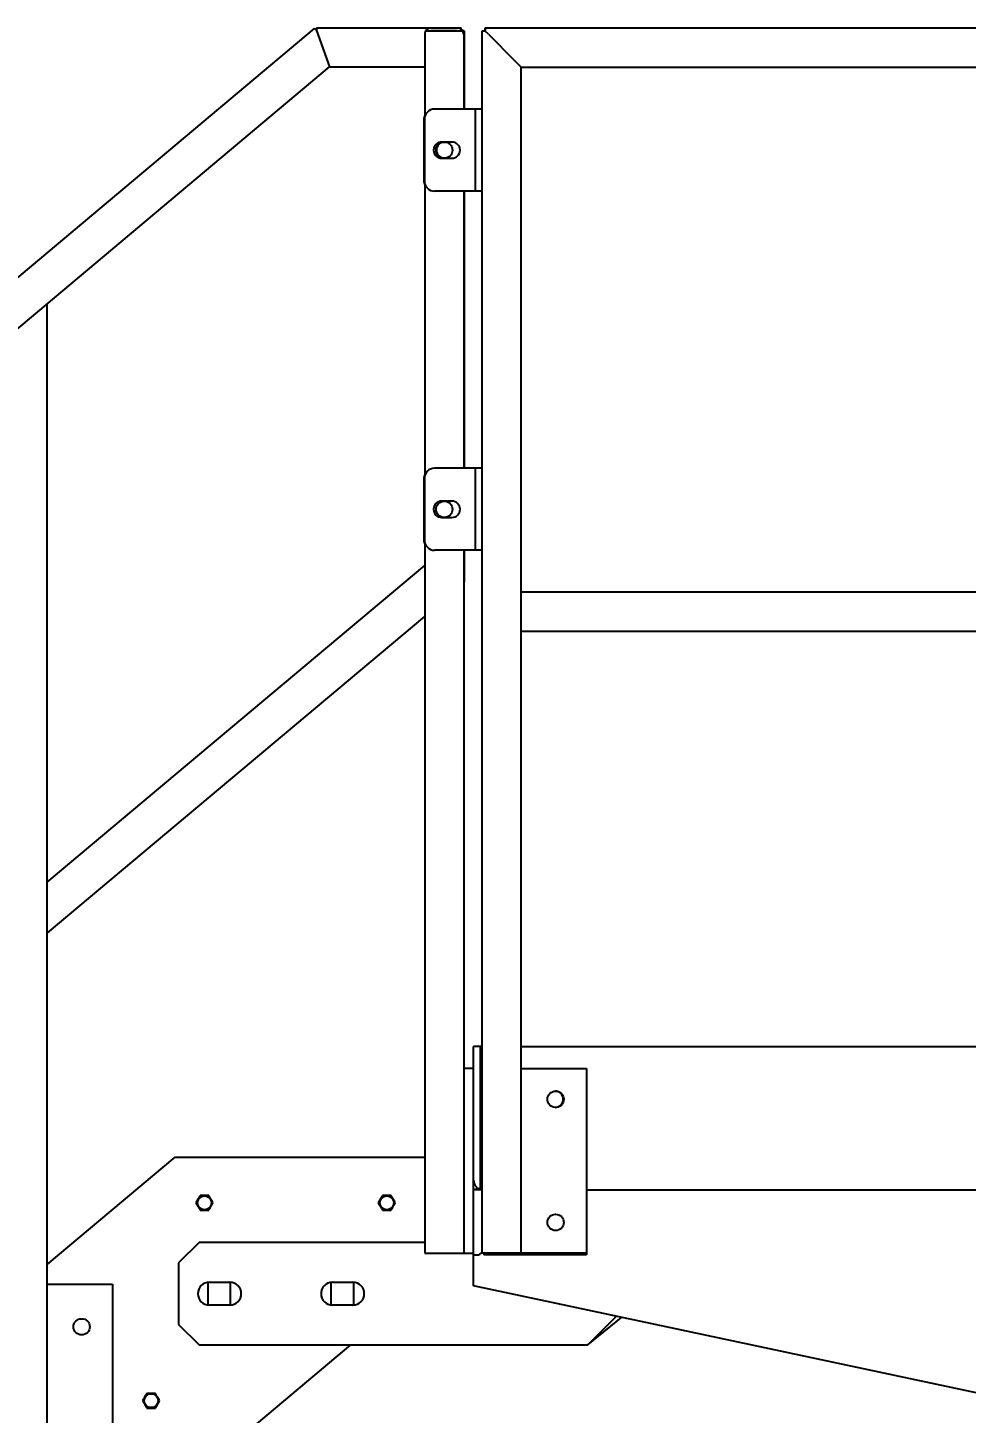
# Model space of a CAD drawing. Header units: millimetres. Extents: x 1293 to 41893, y 1011 to 26911.
# Drawn here: x 22840 to 23450, y 6185 to 7086 of the extents above; entities that cross this region are included whole.
import ezdxf

# ---------------------------------------------------------------- set-up
doc = ezdxf.new("R2010")
doc.units = ezdxf.units.MM
doc.header["$LTSCALE"] = 50
doc.layers.add('CAPA_1', color=7, linetype='Continuous')
doc.styles.add('SLDTEXTSTYLE0', font='TXT', dxfattribs={"width": 0.75})
doc.dimstyles.new('SLDDIMSTYLE0', dxfattribs={"dimtxt": 100, "dimasz": 100, "dimexe": 0, "dimexo": 0.0625, "dimgap": 25, "dimtad": 2, "dimdec": 0, "dimlfac": 1.5, "dimrnd": 1e-09, "dimzin": 12, "dimdsep": 46, "dimtxsty": 'SLDTEXTSTYLE0', "dimsah": 1, "dimcen": 0.09, "dimadec": 0, "dimazin": 3, "dimtfac": 1, "dimtdec": 0, "dimtofl": 0, "dimtmove": 0, "dimatfit": 3, "dimfxl": 1, "dimfrac": 2, "dimtolj": 1, "dimtzin": 12, "dimarcsym": 0})
doc.dimstyles.new('SLDDIMSTYLE1', dxfattribs={"dimtxt": 100, "dimasz": 100, "dimexe": 0, "dimexo": 0.0625, "dimgap": 25, "dimtad": 2, "dimdec": 4, "dimlfac": 75, "dimzin": 12, "dimdsep": 46, "dimtxsty": 'SLDTEXTSTYLE0', "dimsah": 1, "dimcen": 0.09, "dimadec": 0, "dimazin": 3, "dimtfac": 1, "dimtdec": 0, "dimtofl": 0, "dimtmove": 0, "dimatfit": 3, "dimfxl": 1, "dimfrac": 2, "dimtolj": 1, "dimtzin": 12, "dimarcsym": 0})

# ---------------------------------------------------------------- blocks, each defined once
blk = doc.blocks.new('_D_25')
at = {"layer": 'CAPA_1', "transparency": 16777216}
blk.add_arc((21236.48, 4708.49), 1605.71, 0, 40, dxfattribs=at)
for points in [[(22466.52, 5740.62), (22516.3, 5652.54), (22540.48, 5671.57)], [(22842.19, 4708.49), (22854.46, 4808.92), (22823.7, 4807.97)]]:
    blk.add_solid(points, dxfattribs=at)
at = {"layer": 'CAPA_1', "transparency": 16777216, "insert": (22832.09, 5396.26), "char_height": 100, "attachment_point": 1, "rotation": 290, "style": 'SLDTEXTSTYLE0'}
blk.add_mtext('40°', dxfattribs=at)
blk = doc.blocks.new('_D_28')
at = {"layer": 'CAPA_1', "transparency": 16777216}
for p, q in [((23097.89, 7144.96), (23097.89, 9212.28)), ((25942.46, 7144.96), (25942.46, 9212.28)), ((25942.46, 9162.28), (23097.89, 9162.28))]:
    blk.add_line(p, q, dxfattribs=at)
for points in [[(23097.89, 9162.28), (23197.89, 9146.89), (23197.89, 9177.66)], [(25942.46, 9162.28), (25842.46, 9177.66), (25842.46, 9146.89)]]:
    blk.add_solid(points, dxfattribs=at)
at = {"layer": 'CAPA_1', "transparency": 16777216, "insert": (24372.4, 9291.18), "char_height": 100, "attachment_point": 1, "style": 'SLDTEXTSTYLE0'}
blk.add_mtext('4267', dxfattribs=at)

msp = doc.modelspace()

# ---------------------------------------------------------------- linework, layer by layer
at = {"color": 7, "linetype": 'Continuous', "lineweight": 25}
for p, q in [((21068.9764103, 5442.8629974), (23026.3202987, 7085.2695323)), ((23027.5283443, 7083.8298396), (23026.3202987, 7085.2695323)), ((23027.5283443, 7085.7092249), (23027.5283443, 7083.8298396)), ((23027.5283443, 7085.7092249), (23121.5000593, 7085.7092249)), ((23101.9540298, 7085.5262403), (23119.2260298, 7085.5262403)), ((23121.5000593, 7084.8304572), (23121.5000593, 7085.7092249)), ((23136.9553631, 7085.5262403), (23136.9553631, 7083.4942403)), ((23748.1346964, 7085.5262403), (23136.9553631, 7085.5262403)), ((23137.2720298, 7085.5262403), (23137.2720298, 7083.4942403)), ((23027.5283443, 7083.8298396), (23036.089148, 7060.3092249)), ((23097.8900298, 7081.4622403), (23097.8900298, 7027.8453804)), ((23122.745557, 7083.4942403), (23098.4345025, 7083.4942403)), ((23123.5000593, 7083.7092249), (23122.6123487, 7083.7092249)), ((23123.2900298, 7081.4622403), (23123.2900298, 7032.8262403)), ((23123.5000593, 7083.7092249), (23123.5000593, 7032.8262403)), ((23134.9233631, 7083.4942403), (23134.9233631, 7032.8262403)), ((23137.2720298, 7083.4942403), (23134.9233631, 7083.4942403)), ((23135.2400298, 6289.4929069), (23135.2400298, 7083.4942403)), ((23139.3040298, 7081.4622403), (23137.2720298, 7083.4942403)), ((23139.3040298, 7081.4622403), (23156.5760298, 7064.1902403)), ((21093.7289216, 5430.4754753), (23036.089148, 7060.3092249)), ((23036.089148, 7060.3092249), (23097.8900298, 7060.3092249)), ((23160.6400298, 7060.1262403), (23156.5760298, 7064.1902403)), ((23160.6400298, 6289.4929069), (23160.6400298, 7060.1262403)), ((23160.6400298, 7060.1262403), (23724.7666964, 7060.1262403)), ((23135.2400298, 7032.8262403), (23104.3400298, 7032.8262403)), ((23131.0066964, 6979.4929069), (23131.0066964, 7032.8262403)), ((23097.3566964, 7026.1595736), (23097.3566964, 6986.1595736)), ((23097.6733631, 7026.1595736), (23097.6733631, 6986.1595736)), ((23115.5566964, 7011.4512403), (23108.8900298, 7011.4512403)), ((23108.8900298, 7000.8679069), (23115.5566964, 7000.8679069)), ((23097.8900298, 6984.4737668), (23097.8900298, 6794.512047)), ((23135.2400298, 6979.4929069), (23104.3400298, 6979.4929069)), ((23123.2900298, 6979.4929069), (23123.2900298, 6799.4929069)), ((23123.5000593, 6979.4929069), (23123.5000593, 6799.4929069)), ((23134.9233631, 6979.4929069), (23134.9233631, 6799.4929069)), ((22852.4844745, 6133.9020517), (22852.4844745, 6906.2466111)), ((23135.2400298, 6799.4929069), (23104.3400298, 6799.4929069)), ((23131.0066964, 6746.1595736), (23131.0066964, 6799.4929069)), ((23097.3566964, 6792.8262403), (23097.3566964, 6752.8262403)), ((23097.6733631, 6792.8262403), (23097.6733631, 6752.8262403)), ((23115.5566964, 6778.1179069), (23108.8900298, 6778.1179069)), ((23108.8900298, 6767.5345736), (23115.5566964, 6767.5345736)), ((23097.8900298, 6751.1404335), (23097.8900298, 6289.4929069)), ((23135.2400298, 6746.1595736), (23104.3400298, 6746.1595736)), ((23123.2900298, 6746.1595736), (23123.2900298, 6289.4929069)), ((23123.5000593, 6746.1595736), (23123.5000593, 6725.5603347)), ((23134.9233631, 6746.1595736), (23134.9233631, 6423.7929069)), ((22852.4844745, 6530.4633661), (23097.8900298, 6736.383077)), ((23123.2900298, 6725.5603347), (23123.5000593, 6725.5603347)), ((23608.6231964, 6718.8595736), (23160.6400298, 6718.8595736)), ((22852.4844745, 6497.3060209), (23097.8900298, 6703.2257318)), ((23608.6231964, 6693.4595736), (23160.6400298, 6693.4595736)), ((23129.6400298, 6268.2262403), (23129.6400298, 6423.7929069)), ((23135.2400298, 6423.7929069), (23129.6400298, 6423.7929069)), ((23133.8733631, 6423.7929069), (23133.8733631, 6331.0227362)), ((23160.6400298, 6423.7929069), (23608.6231964, 6423.7929069)), ((23129.6400298, 6409.4929069), (23123.2900298, 6409.4929069)), ((23160.6400298, 6409.4929069), (23202.9733631, 6409.4929069)), ((23202.9733631, 6409.4929069), (23202.9733631, 6288.3262403)), ((22852.4844745, 6282.0504445), (22935.6400298, 6351.8262403)), ((22935.6400298, 6351.8262403), (23097.8900298, 6351.8262403)), ((23134.5333694, 6330.8289069), (23129.6400298, 6330.8289069)), ((23135.2400298, 6330.6595736), (23129.6400298, 6330.6595736)), ((23202.9733631, 6330.6595736), (23637.5255298, 6330.6595736)), ((22951.2066964, 6296.4929069), (22937.8733631, 6283.1595736)), ((23097.8900298, 6296.4929069), (22951.2066964, 6296.4929069)), ((23097.8900298, 6289.4929069), (23129.6400298, 6289.4929069)), ((23129.6400298, 6288.3262403), (23131.7566964, 6288.3262403)), ((23202.9733631, 6289.4929069), (23135.2400298, 6289.4929069)), ((23136.3066964, 6289.4929069), (23136.3066964, 6288.3262403)), ((23202.9733631, 6288.3262403), (23136.3066964, 6288.3262403)), ((22937.8733631, 6283.1595736), (22937.8733631, 6243.1595736)), ((22852.4844745, 6269.3687183), (22894.8178078, 6269.3687183)), ((22894.8178078, 6269.3687183), (22894.8178078, 6133.9020517)), ((22956.9298908, 6270.5089859), (22956.8983631, 6269.8262403)), ((22956.8983631, 6269.8262403), (22956.8983631, 6256.4929069)), ((22957.8733631, 6270.5679069), (22971.2066964, 6270.5679069)), ((22971.7150298, 6269.8262403), (22971.6793141, 6270.5528154)), ((22971.7150298, 6256.4929069), (22971.7150298, 6269.8262403)), ((23036.9297597, 6270.5075677), (23036.8983631, 6269.8262403)), ((23036.8983631, 6269.8262403), (23036.8983631, 6256.4929069)), ((23037.8733631, 6270.5679069), (23051.2066964, 6270.5679069)), ((23051.7150298, 6269.8262403), (23051.6793141, 6270.5528154)), ((23051.7150298, 6256.4929069), (23051.7150298, 6269.8262403)), ((23666.3066964, 6154.0929069), (23129.6400298, 6268.2262403)), ((22956.8983631, 6256.4929069), (22956.9298908, 6255.8101613)), ((22971.2066964, 6255.7512403), (22957.8733631, 6255.7512403)), ((22971.6793141, 6255.7663315), (22971.7150298, 6256.4929069)), ((23036.8983631, 6256.4929069), (23036.9298884, 6255.8101872)), ((23051.2066964, 6255.7512403), (23037.8733631, 6255.7512403)), ((23051.6793141, 6255.7663315), (23051.7150298, 6256.4929069)), ((23203.8733631, 6229.8262403), (23222.5204163, 6248.4732935)), ((22937.8733631, 6243.1595736), (22951.2066964, 6229.8262403)), ((23203.8733631, 6229.8262403), (23225.8986675, 6247.7548381)), ((23049.5333959, 6229.8262403), (21252.3587895, 4721.8176909)), ((22951.2066964, 6229.8262403), (23203.8733631, 6229.8262403))]:
    msp.add_line(p, q, dxfattribs=at)
for centre, radius in [((23110.5900298, 7006.1595736), 5.2916667), ((23110.5900298, 6772.8262403), 5.2916667), ((23182.9733631, 6389.4929069), 5.2916667), ((22954.6933631, 6322.1929069), 4.517128), ((23073.2266964, 6322.1929069), 4.517128), ((23182.9733631, 6309.4929069), 5.2916667), ((22874.8178078, 6241.635385), 5.2916667), ((22920.0178078, 6193.635385), 4.517128)]:
    msp.add_circle(centre, radius, dxfattribs=at)
for centre, radius, start, end in [((23101.9540298, 7081.4622403), 4.064, 90, 180.0000198478), ((23119.2260298, 7081.4622403), 4.064, 0, 89.999981276), ((23104.3400298, 7026.1595736), 6.6666667, 90, 180), ((23104.0233631, 7026.1595736), 6.6666667, 156.9260819346, 180), ((23108.8900298, 7006.1595736), 5.2916667, 90, 270), ((23110.8000593, 7006.1625582), 5.2916667, 91.9513852699, 269.6768977926), ((23115.5566964, 7006.1595736), 5.2916667, 270, 90), ((23104.0233631, 6986.1595736), 6.6666667, 180, 203.0739180655), ((23104.3400298, 6986.1595736), 6.6666667, 180, 270), ((23104.3400298, 6792.8262403), 6.6666667, 90, 180), ((23104.0233631, 6792.8262403), 6.6666667, 156.9260819346, 180), ((23108.8900298, 6772.8262403), 5.2916667, 90, 270), ((23110.8000593, 6772.8292249), 5.2916667, 91.9513833814, 114.405212967), ((23115.5566964, 6772.8262403), 5.2916667, 270, 90), ((23104.0233631, 6752.8262403), 6.6666667, 180, 203.0739180655), ((23104.3400298, 6752.8262403), 6.6666667, 180, 270), ((23182.6566964, 6389.4929069), 5.2916667, 271.7146175357, 88.2853824633), ((23135.9900298, 6337.0095736), 6.35, 180, 263.2169256747), ((23131.7566964, 6292.5595736), 4.2333333, 270, 325.3695676933), ((22957.8733631, 6263.1595736), 7.4083333, 90, 270), ((22971.2066964, 6263.1595736), 7.4083333, 270, 90), ((23037.8733631, 6263.1595736), 7.4083333, 90, 270), ((23051.2066964, 6263.1595736), 7.4083333, 270, 90)]:
    msp.add_arc(centre, radius, start, end, dxfattribs=at)
for points, knots in [([(22951.9437324, 6326.9554069), (22951.7052266, 6326.5423027), (22951.223043, 6325.7071362), (22950.2872384, 6324.0862752), (22949.6173816, 6322.9260491), (22949.1941018, 6322.1929069)], [0, 0, 0, 0, 0.2648633469, 0.5354700776, 1, 1, 1, 1]), ([(22949.1941018, 6322.1929069), (22949.4326076, 6321.7798027), (22949.9147912, 6320.9446362), (22950.8505958, 6319.3237752), (22951.5204526, 6318.1635491), (22951.9437324, 6317.4304069)], [0, 0, 0, 0, 0.2648633469, 0.5354700776, 1, 1, 1, 1]), ([(22957.4429938, 6326.9554069), (22957.2069673, 6326.9554069), (22956.5233124, 6326.9554069), (22955.3504232, 6326.9554069), (22953.7243521, 6326.9554069), (22952.6024097, 6326.9554069), (22951.9437324, 6326.9554069)], [0, 0, 0, 0, 0.1315464599, 0.3810267709, 0.6366091688, 1, 1, 1, 1]), ([(22960.1926244, 6322.1929069), (22959.9541185, 6322.6060112), (22959.471935, 6323.4411776), (22958.5361304, 6325.0620387), (22957.8662736, 6326.2222647), (22957.4429938, 6326.9554069)], [0, 0, 0, 0, 0.2648633469, 0.5354700776, 1, 1, 1, 1]), ([(22957.4429938, 6317.4304069), (22957.6814996, 6317.8435112), (22958.1636832, 6318.6786776), (22959.0994878, 6320.2995387), (22959.7693446, 6321.4597647), (22960.1926244, 6322.1929069)], [0, 0, 0, 0, 0.2648633469, 0.5354700776, 1, 1, 1, 1]), ([(23070.4770658, 6326.9554069), (23070.2385599, 6326.5423027), (23069.7563763, 6325.7071362), (23068.8205718, 6324.0862752), (23068.150715, 6322.9260491), (23067.7274351, 6322.1929069)], [0, 0, 0, 0, 0.2648633469, 0.5354700776, 1, 1, 1, 1]), ([(23067.7274351, 6322.1929069), (23067.965941, 6321.7798027), (23068.4481245, 6320.9446362), (23069.3839291, 6319.3237752), (23070.0537859, 6318.1635491), (23070.4770658, 6317.4304069)], [0, 0, 0, 0, 0.2648633469, 0.5354700776, 1, 1, 1, 1]), ([(23075.9763271, 6326.9554069), (23075.7403007, 6326.9554069), (23075.0566457, 6326.9554069), (23073.8837566, 6326.9554069), (23072.2576854, 6326.9554069), (23071.135743, 6326.9554069), (23070.4770658, 6326.9554069)], [0, 0, 0, 0, 0.1315464599, 0.3810267709, 0.6366091688, 1, 1, 1, 1]), ([(23078.7259577, 6322.1929069), (23078.4874519, 6322.6060112), (23078.0052683, 6323.4411776), (23077.0694637, 6325.0620387), (23076.3996069, 6326.2222647), (23075.9763271, 6326.9554069)], [0, 0, 0, 0, 0.2648633469, 0.5354700776, 1, 1, 1, 1]), ([(23075.9763271, 6317.4304069), (23076.214833, 6317.8435112), (23076.6970165, 6318.6786776), (23077.6328211, 6320.2995387), (23078.3026779, 6321.4597647), (23078.7259577, 6322.1929069)], [0, 0, 0, 0, 0.2648633469, 0.5354700776, 1, 1, 1, 1]), ([(22951.9437324, 6317.4304069), (22952.6024116, 6317.4304069), (22953.712742, 6317.4304069), (22955.3382649, 6317.4304069), (22956.5118225, 6317.4304069), (22957.2069712, 6317.4304069), (22957.4429938, 6317.4304069)], [0, 0, 0, 0, 0.3633893563, 0.612562675, 0.868454074, 1, 1, 1, 1]), ([(23070.4770658, 6317.4304069), (23071.1357449, 6317.4304069), (23072.2460753, 6317.4304069), (23073.8715982, 6317.4304069), (23075.0451559, 6317.4304069), (23075.7403045, 6317.4304069), (23075.9763271, 6317.4304069)], [0, 0, 0, 0, 0.36338935629, 0.61256267501, 0.86845407398, 1, 1, 1, 1]), ([(22917.2681772, 6198.397885), (22917.0296713, 6197.9847807), (22916.5474877, 6197.1496143), (22915.6116832, 6195.5287532), (22914.9418263, 6194.3685272), (22914.5185465, 6193.635385)], [0, 0, 0, 0, 0.2648633469, 0.5354700776, 1, 1, 1, 1]), ([(22922.7674385, 6198.397885), (22922.531412, 6198.397885), (22921.8477571, 6198.397885), (22920.674868, 6198.397885), (22919.0487968, 6198.397885), (22917.9268544, 6198.397885), (22917.2681772, 6198.397885)], [0, 0, 0, 0, 0.1315464599, 0.3810267709, 0.6366091688, 1, 1, 1, 1]), ([(22925.5170691, 6193.635385), (22925.2785633, 6194.0484893), (22924.7963797, 6194.8836557), (22923.8605751, 6196.5045168), (22923.1907183, 6197.6647428), (22922.7674385, 6198.397885)], [0, 0, 0, 0, 0.2648633469, 0.5354700776, 1, 1, 1, 1]), ([(22914.5185465, 6193.635385), (22914.7570524, 6193.2222807), (22915.2392359, 6192.3871143), (22916.1750405, 6190.7662532), (22916.8448973, 6189.6060272), (22917.2681772, 6188.872885)], [0, 0, 0, 0, 0.2648633469, 0.5354700776, 1, 1, 1, 1]), ([(22917.2681772, 6188.872885), (22917.9268563, 6188.872885), (22919.0371867, 6188.872885), (22920.6627096, 6188.872885), (22921.8362673, 6188.872885), (22922.5314159, 6188.872885), (22922.7674385, 6188.872885)], [0, 0, 0, 0, 0.3633893563, 0.612562675, 0.868454074, 1, 1, 1, 1]), ([(22922.7674385, 6188.872885), (22923.0059443, 6189.2859893), (22923.4881279, 6190.1211557), (22924.4239325, 6191.7420168), (22925.0937893, 6192.9022428), (22925.5170691, 6193.635385)], [0, 0, 0, 0, 0.2648633469, 0.5354700776, 1, 1, 1, 1])]:
    msp.add_open_spline(points, degree=3, knots=knots, dxfattribs=at)

# ---------------------------------------------------------------- dimensions: what is measured, and where the dimension line sits
at = {"layer": 'CAPA_1'}
dim = msp.add_linear_dim(base=(23097.8900298, 9162.2750488), p1=(25942.4620298, 7081.4622403), p2=(23097.8900298, 7081.4622403), dimstyle='SLDDIMSTYLE0', dxfattribs=at)
dim.commit()
dim.dimension.update_dxf_attribs({"geometry": '_D_28', "text_midpoint": (24520.1760298, 9162.2750488), "dimtype": 160})
dim = msp.add_angular_dim_2l(base=(22745.3522732, 5257.677891), line1=((20823.7856538, 4708.4929069), (25825.7071983, 4708.4929069)), line2=((23122.9733631, 6291.4496896), (21252.3587895, 4721.8176909)), dimstyle='SLDDIMSTYLE1', dxfattribs=at)
dim.commit()
dim.dimension.update_dxf_attribs({"geometry": '_D_25', "text_midpoint": (22745.3522732, 5257.677891), "dimtype": 162})

doc.saveas('drawing.dxf')
